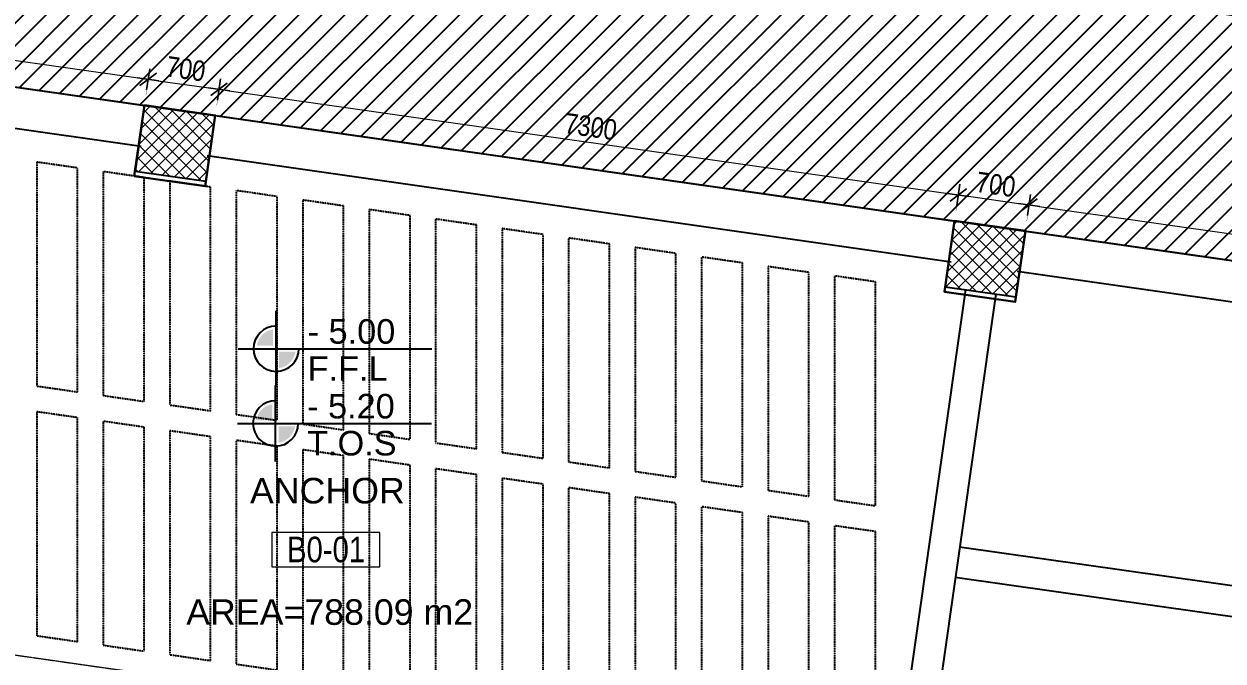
# Model space of a CAD drawing. Header units: inches. Extents: x 676944 to 1044153, y 326920 to 502369.
# Drawn here: x 720598 to 732321, y 389866 to 396094 of the extents above; entities that cross this region are included whole.
import ezdxf
from ezdxf.enums import TextEntityAlignment as Align

# ---------------------------------------------------------------- set-up
doc = ezdxf.new("R2010")
doc.units = ezdxf.units.IN
doc.header["$MEASUREMENT"] = 0
doc.linetypes.add('DOT2', pattern=[3.175, 0, -3.175])
doc.linetypes.add('HIDDEN', pattern=[9.525, 6.35, -3.175])
for name, color, linetype, lineweight in [('A-DIMENSION', 7, 'Continuous', 9), ('A-LEASING NUMBER', 130, 'Continuous', 9), ('A-LEVEL', 181, 'Continuous', 9), ('A-LEVEL-CON', 74, 'Continuous', 9), ('A-LEVEL-FFL', 181, 'Continuous', 9), ('escape route', 8, 'HIDDEN', 15), ('wall hatch', 252, 'Continuous', 0)]:
    doc.layers.add(name, color=color, linetype=linetype, lineweight=lineweight)
for name, color, linetype in [('LEVELS', 181, 'Continuous'), ('S-BEAM', 2, 'Continuous'), ('S-COL', 210, 'Continuous'), ('S-COL-1', 7, 'Continuous'), ('S-HAT', 45, 'Continuous'), ('S-RIBS', 43, 'HIDDEN'), ('TEXT', 181, 'Continuous')]:
    doc.layers.add(name, color=color, linetype=linetype)
doc.styles.add('ARIAL', font='ARIALN.TTF')
doc.styles.get("Standard").update_dxf_attribs({"font": 'arial.ttf'})
doc.styles.add('style1', font='arial.ttf')
doc.dimstyles.get("Standard").update_dxf_attribs({"dimtxt": 0.18, "dimasz": 0.18, "dimexe": 0.18, "dimexo": 0.0625, "dimgap": 0.09, "dimtad": 0, "dimtih": 1, "dimtoh": 1, "dimdec": 4, "dimzin": 0, "dimdsep": 46, "dimtxsty": 'Standard', "dimcen": 0.09, "dimadec": 0, "dimazin": 0, "dimtfac": 1, "dimtdec": 4, "dimtofl": 0, "dimtmove": 0, "dimatfit": 3, "dimfxl": 1, "dimtolj": 1, "dimtzin": 0, "dimarcsym": 0})
pattern_1 = [(45, (190988.5, 110389.5), (-66.291261, 66.291261), []), (135, (190988.5, 110389.5), (-66.291261, -66.291261), [])]

# ---------------------------------------------------------------- blocks, each defined once
blk = doc.blocks.new('LEASING')
at = {"layer": 'A-LEASING NUMBER'}
blk.add_lwpolyline([(0, 0), (1057, 0), (1057, 336), (0, 336)], close=True, dxfattribs=at)
at = {"layer": 'A-LEASING NUMBER', "style": 'ARIAL'}
blk.add_attdef('4TH-01', text='', height=250, dxfattribs=at).set_placement((530, 170), align=Align.MIDDLE_CENTER)
blk = doc.blocks.new('R')
for p, q in [((-1.05, 0), (1.05, 0)), ((0, -1.05), (0, 1.05))]:
    blk.add_line(p, q)
at = {"color": 4, "lineweight": 13}
blk.add_line((-0.71, -0.71), (0.71, 0.71), dxfattribs=at)
blk = doc.blocks.new('*D203')
at = {"layer": 'A-DIMENSION', "linetype": 'DOT2', "lineweight": 13, "transparency": 16777216}
for p, q in [((700976, 400805), (700946, 400594)), ((736089, 395793), (736058, 395582))]:
    blk.add_line(p, q, dxfattribs=at)
at = {"layer": 'A-DIMENSION', "transparency": 16777216}
blk.add_line((701056, 400654), (735970, 395670), dxfattribs=at)
at = {"layer": 'Defpoints', "color": 0, "transparency": 16777216}
for p in [(700990, 400904), (736103, 395892), (736069, 395656)]:
    blk.add_point(p, dxfattribs=at)
at = {"layer": 'A-DIMENSION', "transparency": 16777216, "xscale": 100, "yscale": 100, "zscale": 100}
for p, rotation in [((700957, 400668), 171.8770136125117), ((736069, 395656), 351.8770136125117)]:
    blk.add_blockref('R', p, dxfattribs=dict(at, rotation=rotation))
at = {"layer": 'A-DIMENSION', "transparency": 16777216, "insert": (718534, 398313), "char_height": 200, "attachment_point": 5, "rotation": 351.877, "style": 'ARIAL'}
blk.add_mtext('\\A1;35468', dxfattribs=at)
blk = doc.blocks.new('level')
at = {"layer": 'LEVELS'}
for points in [[(42.7, 3.7), (22.8, 3.7, -0.325023), (42.7, 23.7)], [(70.2, -3.7), (50.2, -3.7), (50.2, -23.7, 0.325023)]]:
    blk.add_hatch(color=256, dxfattribs=at).paths.add_polyline_path(points)
for p, q in [((46.5, -46.5), (46.5, 46.5)), ((0, 0), (236.9, 0))]:
    blk.add_line(p, q, dxfattribs=at)
blk.add_arc((46.5, 0), 27.7, 90, 0, dxfattribs=at)
at = {"layer": 'LEVELS', "style": 'style1', "flags": 8}
for tag, p in [('+0.00', (85, 6.1)), ('F.F.L', (85, -39.1))]:
    blk.add_attdef(tag, p, '', height=30, dxfattribs=at)
blk = doc.blocks.new('*D169')
at = {"layer": 'A-DIMENSION', "linetype": 'DOT2', "lineweight": 13, "transparency": 16777216}
for p, q in [((714563, 396430), (714596, 396659)), ((721790, 395398), (721823, 395627))]:
    blk.add_line(p, q, dxfattribs=at)
at = {"layer": 'A-DIMENSION', "transparency": 16777216}
blk.add_line((714684, 396570), (721713, 395567), dxfattribs=at)
at = {"layer": 'Defpoints', "color": 0, "transparency": 16777216}
for p in [(714549, 396331), (721812, 395553), (721776, 395299)]:
    blk.add_point(p, dxfattribs=at)
at = {"layer": 'A-DIMENSION', "transparency": 16777216, "xscale": 100, "yscale": 100, "zscale": 100}
for p, rotation in [((714585, 396584), 171.8773290511251), ((721812, 395553), 351.8773290511251)]:
    blk.add_blockref('R', p, dxfattribs=dict(at, rotation=rotation))
at = {"layer": 'A-DIMENSION', "transparency": 16777216, "insert": (718220, 396219), "char_height": 200, "attachment_point": 5, "rotation": 351.8773, "style": 'ARIAL'}
blk.add_mtext('\\A1;7300', dxfattribs=at)
blk = doc.blocks.new('*D170')
at = {"layer": 'A-DIMENSION', "linetype": 'DOT2', "lineweight": 13, "transparency": 16777216}
for p, q in [((721790, 395398), (721823, 395627)), ((722483, 395299), (722516, 395528))]:
    blk.add_line(p, q, dxfattribs=at)
at = {"layer": 'A-DIMENSION', "transparency": 16777216}
blk.add_line((721911, 395539), (722406, 395468), dxfattribs=at)
at = {"layer": 'Defpoints', "color": 0, "transparency": 16777216}
for p in [(722505, 395454), (721776, 395299), (722469, 395200)]:
    blk.add_point(p, dxfattribs=at)
at = {"layer": 'A-DIMENSION', "transparency": 16777216, "xscale": 100, "yscale": 100, "zscale": 100}
for p, rotation in [((721812, 395553), 171.8773290511251), ((722505, 395454), 351.8773290511251)]:
    blk.add_blockref('R', p, dxfattribs=dict(at, rotation=rotation))
at = {"layer": 'A-DIMENSION', "transparency": 16777216, "insert": (722180, 395654), "char_height": 200, "attachment_point": 5, "rotation": 351.8773, "style": 'ARIAL'}
blk.add_mtext('\\A1;700', dxfattribs=at)
blk = doc.blocks.new('*D171')
at = {"layer": 'A-DIMENSION', "linetype": 'DOT2', "lineweight": 13, "transparency": 16777216}
for p, q in [((722483, 395299), (722516, 395528)), ((729710, 394268), (729742, 394497))]:
    blk.add_line(p, q, dxfattribs=at)
at = {"layer": 'A-DIMENSION', "transparency": 16777216}
blk.add_line((722604, 395440), (729633, 394437), dxfattribs=at)
at = {"layer": 'Defpoints', "color": 0, "transparency": 16777216}
for p in [(722469, 395200), (729732, 394423), (729696, 394169)]:
    blk.add_point(p, dxfattribs=at)
at = {"layer": 'A-DIMENSION', "transparency": 16777216, "xscale": 100, "yscale": 100, "zscale": 100}
for p, rotation in [((722505, 395454), 171.8773290511251), ((729732, 394423), 351.8773290511251)]:
    blk.add_blockref('R', p, dxfattribs=dict(at, rotation=rotation))
at = {"layer": 'A-DIMENSION', "transparency": 16777216, "insert": (726140, 395089), "char_height": 200, "attachment_point": 5, "rotation": 351.8773, "style": 'ARIAL'}
blk.add_mtext('\\A1;7300', dxfattribs=at)
blk = doc.blocks.new('*D172')
at = {"layer": 'A-DIMENSION', "linetype": 'DOT2', "lineweight": 13, "transparency": 16777216}
for p, q in [((729710, 394268), (729742, 394497)), ((730403, 394169), (730435, 394398))]:
    blk.add_line(p, q, dxfattribs=at)
at = {"layer": 'A-DIMENSION', "transparency": 16777216}
blk.add_line((729831, 394409), (730326, 394338), dxfattribs=at)
at = {"layer": 'Defpoints', "color": 0, "transparency": 16777216}
for p in [(730425, 394324), (729696, 394169), (730389, 394070)]:
    blk.add_point(p, dxfattribs=at)
at = {"layer": 'A-DIMENSION', "transparency": 16777216, "xscale": 100, "yscale": 100, "zscale": 100}
for p, rotation in [((729732, 394423), 171.8773290511251), ((730425, 394324), 351.8773290511251)]:
    blk.add_blockref('R', p, dxfattribs=dict(at, rotation=rotation))
at = {"layer": 'A-DIMENSION', "transparency": 16777216, "insert": (730100, 394524), "char_height": 200, "attachment_point": 5, "rotation": 351.8773, "style": 'ARIAL'}
blk.add_mtext('\\A1;700', dxfattribs=at)
blk = doc.blocks.new('*D173')
at = {"layer": 'A-DIMENSION', "linetype": 'DOT2', "lineweight": 13, "transparency": 16777216}
for p, q in [((730403, 394169), (730435, 394398)), ((735755, 393455), (735781, 393635))]:
    blk.add_line(p, q, dxfattribs=at)
at = {"layer": 'A-DIMENSION', "transparency": 16777216}
blk.add_line((730524, 394310), (735672, 393575), dxfattribs=at)
at = {"layer": 'Defpoints', "color": 0, "transparency": 16777216}
for p in [(730389, 394070), (735771, 393561), (735741, 393356)]:
    blk.add_point(p, dxfattribs=at)
at = {"layer": 'A-DIMENSION', "transparency": 16777216, "xscale": 100, "yscale": 100, "zscale": 100}
for p, rotation in [((730425, 394324), 171.8773290511251), ((735771, 393561), 351.8773290511251)]:
    blk.add_blockref('R', p, dxfattribs=dict(at, rotation=rotation))
at = {"layer": 'A-DIMENSION', "transparency": 16777216, "insert": (733119, 394093), "char_height": 200, "attachment_point": 5, "rotation": 351.8773, "style": 'ARIAL'}
blk.add_mtext('\\A1;5400', dxfattribs=at)
blk = doc.blocks.new('CEILING PLAN')
at = {"layer": 'S-HAT'}
h = blk.add_hatch(dxfattribs=at)
h.set_pattern_fill('ANSI31', color=254, scale=50, style=0)
h.set_pattern_definition([(45, (393264, 521461.99), (-112.2532, 112.2532), [])])
h.paths.add_polyline_path([(390318, 485183), (390298, 485040), (390318, 485183), (390195, 484461), (390318, 485183), (389288, 485330), (389175, 483608), (389225, 483596), (394317, 482869), (394317, 482870), (394960, 482778), (424090, 478620), (424090, 478620), (424288, 478592), (426169, 478324), (426169, 478324), (426812, 478232), (426812, 478231), (432656, 477397), (432656, 477398), (433200, 477320), (438161, 476612), (438180, 476910), (438280, 476903), (438456, 479651), (434841, 480167), (434827, 480066), (434480, 480116), (434495, 480216), (430881, 480732), (430867, 480632), (430521, 480681), (430535, 480781), (426922, 481297), (426907, 481197), (426561, 481246), (426575, 481347), (422962, 481862), (422947, 481762), (422601, 481812), (422615, 481912), (419002, 482428), (418988, 482327), (418641, 482377), (418655, 482477), (415042, 482993), (415028, 482892), (414681, 482942), (414696, 483042), (411082, 483558), (411068, 483458), (410722, 483507), (410736, 483607), (407123, 484123), (407108, 484023), (406762, 484072), (406776, 484172), (403163, 484688), (403148, 484588), (402802, 484638), (402816, 484738), (399203, 485253), (399189, 485154), (398842, 485203), (398856, 485303), (395243, 485819), (395229, 485719), (394882, 485769), (394896, 485868), (391301, 486331), (391287, 486232), (390891, 486288), (390905, 486387), (390472, 486373), (390384, 485646)])
at = {"layer": 'S-BEAM', "color": 254, "linetype": 'ByBlock'}
for p, q in [((389213, 483598), (438260, 476597)), ((402823, 481251), (410100, 480213)), ((410743, 480121), (418019, 479082)), ((418663, 478990), (424033, 478224)), ((418157, 478810), (417119, 471534)), ((418454, 478768), (417416, 471492)), ((423645, 475502), (418101, 476293)), ((423602, 475205), (418059, 475996))]:
    blk.add_line(p, q, dxfattribs=at)
at = {"layer": 'S-COL-1', "color": 254, "lineweight": 30}
for points in [[(410131, 480612), (410032, 479919), (410725, 479820), (410824, 480513)], [(418051, 479482), (417952, 478789), (418645, 478690), (418744, 479383)]]:
    blk.add_lwpolyline(points, close=True, dxfattribs=at)
at = {"layer": 'S-HAT', "color": 254}
blk.add_lwpolyline([(394960, 482778), (424090, 478620)], dxfattribs=at)
at = {"layer": 'S-RIBS', "color": 254, "ltscale": 0.4}
for points in [[(409478, 479999), (409078, 480056), (409078, 477867), (409478, 477810)], [(410128, 479906), (409728, 479963), (409728, 477774), (410128, 477717)], [(410778, 479813), (410378, 479870), (410378, 477682), (410778, 477625)], [(411428, 479720), (411028, 479778), (411028, 477589), (411428, 477532)], [(412078, 479628), (411678, 479685), (411678, 477496), (412078, 477439)], [(412728, 479535), (412328, 479592), (412328, 477403), (412728, 477346)], [(413378, 479442), (412978, 479499), (412978, 477311), (413378, 477254)], [(414028, 479349), (413628, 479406), (413628, 477218), (414028, 477161)], [(414678, 479257), (414278, 479314), (414278, 477125), (414678, 477068)], [(415328, 479164), (414928, 479221), (414928, 477032), (415328, 476975)], [(415978, 479071), (415578, 479128), (415578, 476940), (415978, 476882)], [(416628, 478978), (416228, 479035), (416228, 476847), (416628, 476790)], [(417278, 478886), (416878, 478943), (416878, 476754), (417278, 476697)], [(409478, 477558), (409078, 477615), (409078, 475426), (409478, 475369)], [(410128, 477465), (409728, 477522), (409728, 475333), (410128, 475276)], [(410778, 477372), (410378, 477429), (410378, 475241), (410778, 475183)], [(411428, 477279), (411028, 477336), (411028, 475148), (411428, 475091)], [(412078, 477187), (411678, 477244), (411678, 475055), (412078, 474998)], [(412728, 477094), (412328, 477151), (412328, 474962), (412728, 474905)], [(413378, 477001), (412978, 477058), (412978, 474869), (413378, 474812)], [(414028, 476908), (413628, 476965), (413628, 474777), (414028, 474720)], [(414678, 476815), (414278, 476873), (414278, 474684), (414678, 474627)], [(415328, 476723), (414928, 476780), (414928, 474591), (415328, 474534)], [(415978, 476630), (415578, 476687), (415578, 474498), (415978, 474441)], [(416628, 476537), (416228, 476594), (416228, 474406), (416628, 474349)], [(417278, 476444), (416878, 476501), (416878, 474313), (417278, 474256)]]:
    blk.add_lwpolyline(points, close=True, dxfattribs=at)

msp = doc.modelspace()

# ---------------------------------------------------------------- hatches: boundary and pattern name
at = {"layer": 'wall hatch', "linetype": 'Continuous', "ltscale": 100}
h = msp.add_hatch(dxfattribs=at)
h.set_pattern_fill('ANSI37', color=251, scale=750)
h.set_pattern_definition(pattern_1)
h.paths.add_polyline_path([(721776, 395299.4), (721684.2, 394655.9), (722377.2, 394557), (722469, 395200.4)])
h = msp.add_hatch(dxfattribs=at)
h.set_pattern_fill('ANSI37', color=251, scale=750)
h.set_pattern_definition(pattern_1)
h.paths.add_polyline_path([(729695.6, 394169), (729603.8, 393525.6), (730296.8, 393426.6), (730388.6, 394070.1)])

# ---------------------------------------------------------------- linework, layer by layer
at = {"layer": 'escape route', "linetype": 'HIDDEN', "ltscale": 0.5}
msp.add_line((701080.5, 392697.9), (734957.2, 387862.8), dxfattribs=at)
at = {"layer": 'S-COL'}
for points in [[(721776, 395299.4), (721684.2, 394655.9), (722377.2, 394557), (722469, 395200.4)], [(729695.6, 394169), (729603.8, 393525.6), (730296.8, 393426.6), (730388.6, 394070.1)]]:
    msp.add_lwpolyline(points, close=True, dxfattribs=at)

# ---------------------------------------------------------------- block references
at = {"color": 4, "linetype": 'Continuous'}
msp.add_blockref('CEILING PLAN', (311644.6, -85312.7), dxfattribs=at)
at = {"layer": 'A-LEASING NUMBER'}
msp.add_blockref('LEASING', (723021.4, 390786.2), dxfattribs=at).add_auto_attribs({'4TH-01': 'B0-01'})
at = {"layer": 'A-LEVEL-CON'}
ref = msp.add_blockref('level', (722685.8, 392188.3), dxfattribs=dict(at, xscale=7.999999999999999, yscale=7.999999999999999, zscale=7.999999999999999))
ref.add_attrib('+0.00', '- 5.20', (723365.6, 392237.3), dxfattribs={"layer": 'A-LEVEL', "height": 240, "style": 'style1'})
ref.add_attrib('F.F.L', 'T.O.S', (723365.6, 391875.3), dxfattribs={"layer": 'A-LEVEL', "height": 240, "style": 'style1'})
at = {"layer": 'A-LEVEL-FFL'}
ref = msp.add_blockref('level', (722691.2, 392919), dxfattribs=dict(at, xscale=7.999999999999999, yscale=7.999999999999999, zscale=7.999999999999999))
ref.add_attrib('+0.00', '- 5.00', (723371, 392968), dxfattribs={"layer": 'A-LEVEL', "height": 240, "style": 'style1'})
ref.add_attrib('F.F.L', 'F.F.L', (723371, 392606), dxfattribs={"layer": 'A-LEVEL', "height": 240, "style": 'style1'})

# ---------------------------------------------------------------- texts
at = {"layer": 'TEXT', "ltscale": 0.5, "style": 'style1'}
for s, p in [('ANCHOR ', (722807.6, 391406.2)), ('AREA=788.09 m2 ', (722184.1, 390219.6))]:
    msp.add_text(s, height=250, dxfattribs=at).set_placement(p)

# ---------------------------------------------------------------- dimensions: what is measured, and where the dimension line sits
at = {"layer": 'A-DIMENSION'}
dim = msp.add_aligned_dim(p1=(700990.3, 400903.9), p2=(736102.7, 395892.3), distance=-238.5, dimstyle='Standard', override={"dimscale": 100, "dimtxt": 2, "dimasz": 1, "dimexe": 0.75, "dimexo": 1, "dimgap": 0.5, "dimtad": 1, "dimtih": 0, "dimtoh": 0, "dimdec": 0, "dimzin": 3, "dimtxsty": 'ARIAL', "dimblk": 'R', "dimcen": 2.5, "dimdle": 1, "dimclrd": 256, "dimclre": 256, "dimclrt": 256, "dimadec": 2, "dimtdec": 0, "dimtix": 1, "dimtofl": 1, "dimtmove": 2, "dimldrblk": 'R', "dimfxl": 2.5, "dimtzin": 3, "dimlwd": 65535, "dimlwe": 13}, dxfattribs=at)
dim.commit()
dim.dimension.update_dxf_attribs({"geometry": '*D203', "text_midpoint": (718534.3, 398312.6)})
for base, p1, p2, picture, middle in [((721812.2, 395553), (714549.3, 396331.1), (721776, 395299.4), '*D169', (718220.3, 396219.3)), ((722505.2, 395454.1), (721776, 395299.4), (722469, 395200.4), '*D170', (722180.2, 395654.1)), ((729731.8, 394422.6), (722469, 395200.4), (729695.6, 394169), '*D171', (726140, 395088.9)), ((730424.8, 394323.7), (729695.6, 394169), (730388.6, 394070.1), '*D172', (730099.8, 394523.8)), ((735770.5, 393560.8), (730388.6, 394070.1), (735741.4, 393356.4), '*D173', (733119.2, 394092.8))]:
    dim = msp.add_linear_dim(base=base, p1=p1, p2=p2, angle=171.87733, dimstyle='Standard', override={"dimscale": 100, "dimtxt": 2, "dimasz": 1, "dimexe": 0.75, "dimexo": 1, "dimgap": 0.5, "dimtad": 1, "dimtih": 0, "dimtoh": 0, "dimdec": 0, "dimzin": 3, "dimtxsty": 'ARIAL', "dimblk": 'R', "dimcen": 2.5, "dimdle": 1, "dimclrd": 256, "dimclre": 256, "dimclrt": 256, "dimadec": 2, "dimtdec": 0, "dimtix": 1, "dimtofl": 1, "dimtmove": 2, "dimldrblk": 'R', "dimfxl": 2.5, "dimtzin": 3, "dimlwd": 65535, "dimlwe": 13}, dxfattribs=at)
    dim.commit()
    dim.dimension.update_dxf_attribs({"geometry": picture, "text_midpoint": middle})

doc.saveas('drawing.dxf')
